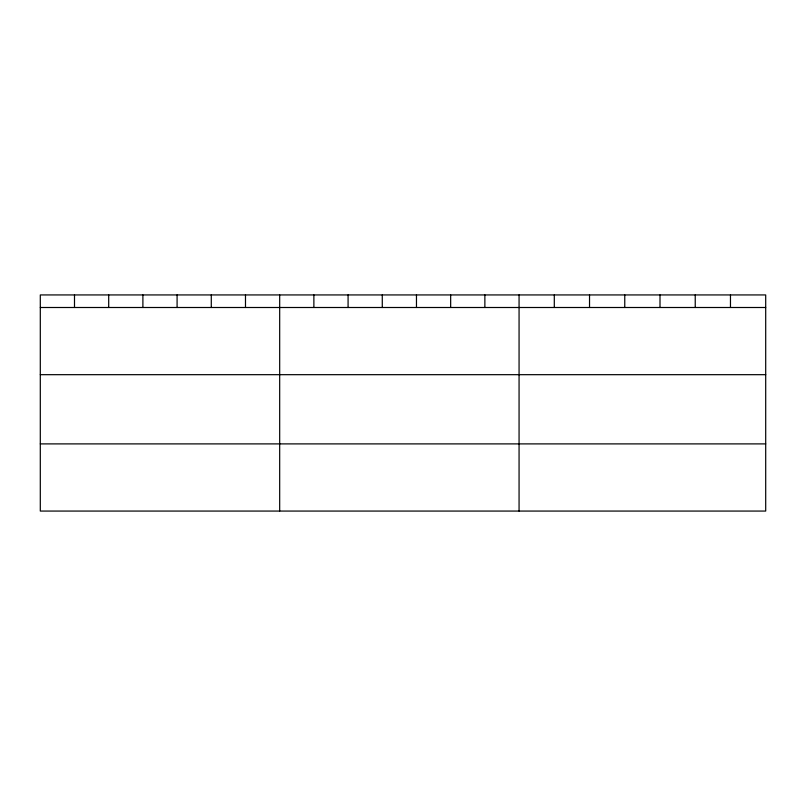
<?xml version="1.0" encoding="UTF-8"?>
<svg xmlns="http://www.w3.org/2000/svg" width="806" height="806" viewBox="0 0 806 806"><rect width="100%" height="100%" fill="white"/><g stroke="black" fill="none" stroke-linecap="round" stroke-linejoin="round"><path stroke-width="1.21" d="M765.7 374.679L765.7 294.936L40.3 294.936L40.3 511.064L765.7 511.064L765.7 374.679L40.3 374.679M40.3 307.499L765.7 307.499M40.3 443.894L765.7 443.894M730.468 294.936L730.468 307.499M695.235 294.936L695.235 307.499M660.003 294.936L660.003 307.499M624.761 294.936L624.761 307.499M589.529 294.936L589.529 307.499M554.296 294.936L554.296 307.499M519.064 294.936L519.064 511.064M484.869 294.936L484.869 307.499M450.665 294.936L450.665 307.499M416.47 294.936L416.47 307.499M382.276 294.936L382.276 307.499M348.081 294.936L348.081 307.499M313.877 294.936L313.877 307.499M279.682 294.936L279.682 511.064M245.487 294.936L245.487 307.499M211.283 294.936L211.283 307.499M177.088 294.936L177.088 307.499M142.894 294.936L142.894 307.499M108.699 294.936L108.699 307.499M74.495 294.936L74.495 307.499"/></g></svg>
